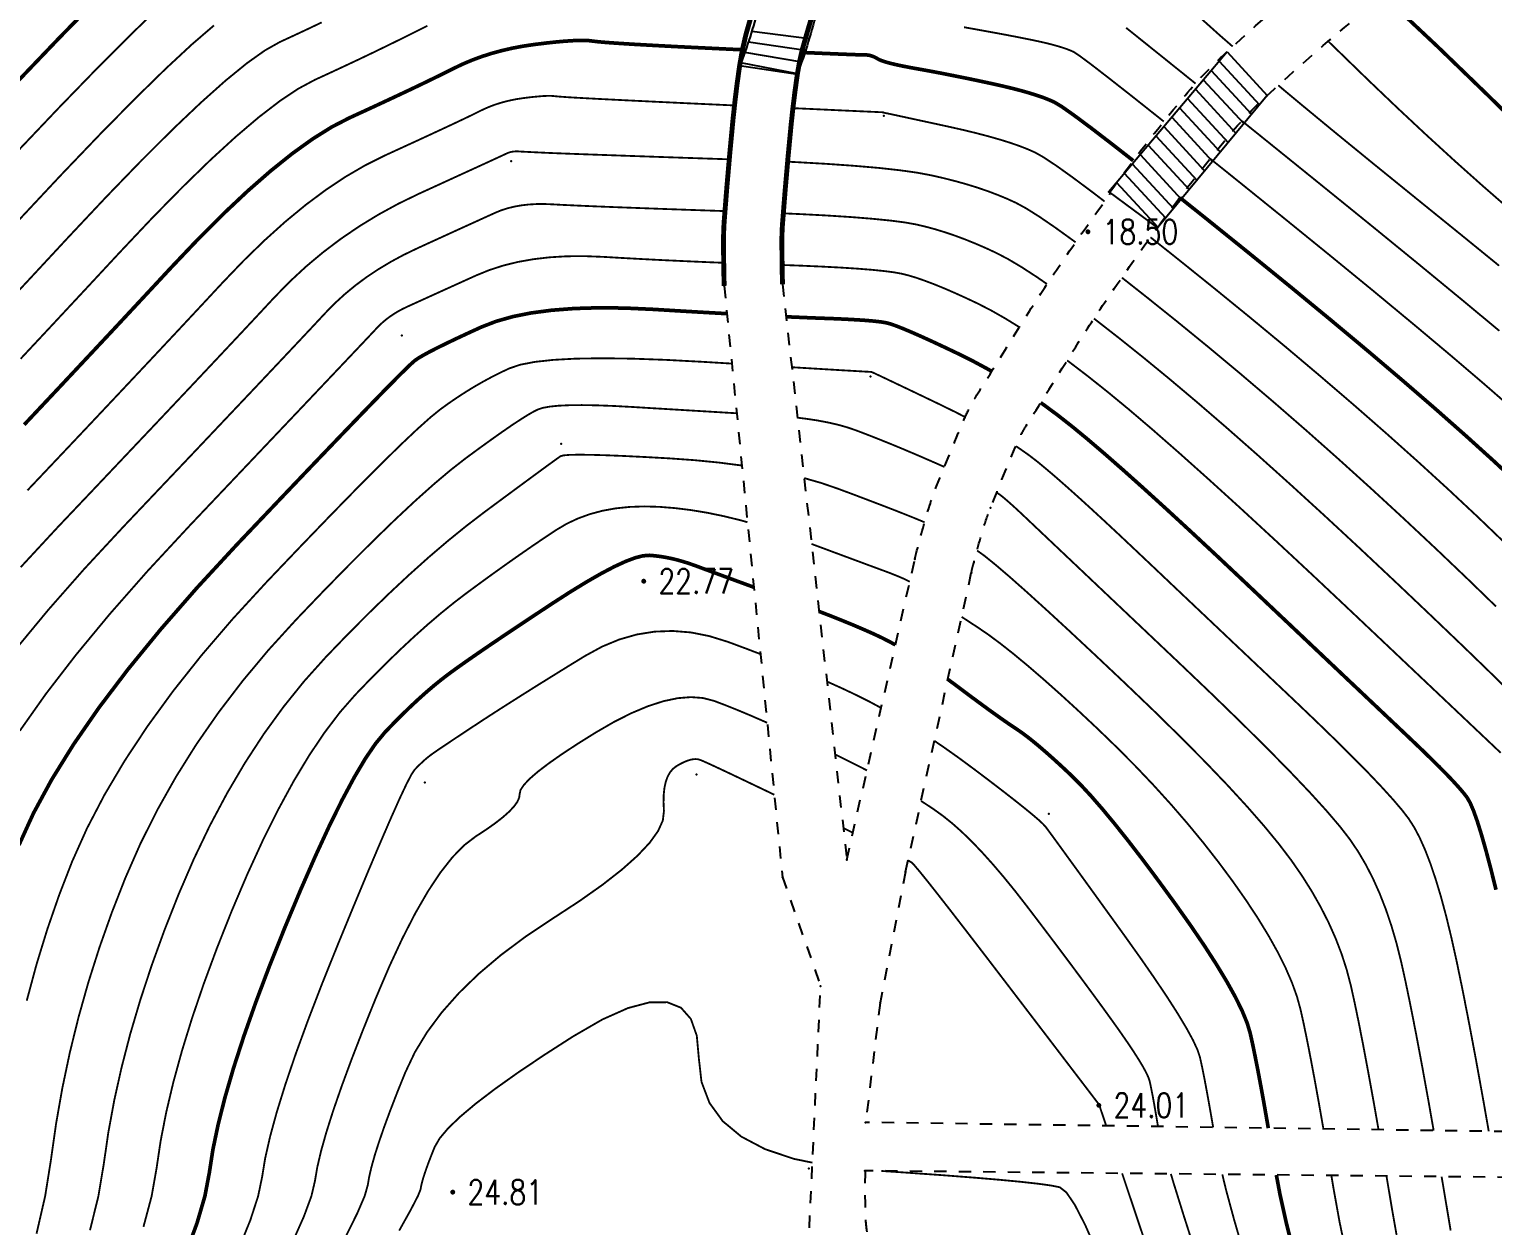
# Model space of a CAD drawing. Extents: x 940 to 2162, y 608 to 1562.
# Drawn here: x 1218.3 to 1278, y 924.7 to 973.6 of the extents above; entities that cross this region are included whole.
import ezdxf
from ezdxf.enums import TextEntityAlignment as Align

# ---------------------------------------------------------------- set-up
doc = ezdxf.new("R2010")
doc.units = 0
doc.header["$LTSCALE"] = 0.5
doc.header["$PDSIZE"] = 0.2
doc.linetypes.add('X6', pattern=[2, 1, -1])
doc.layers.get('0').update_dxf_attribs({"linetype": 'CONTINUOUS'})
for name, color, linetype in [('DGX', 2, 'CONTINUOUS'), ('DLSS', 4, 'CONTINUOUS'), ('GCD', 1, 'CONTINUOUS'), ('JMD', 6, 'CONTINUOUS'), ('ZDH', 1, 'CONTINUOUS')]:
    doc.layers.add(name, color=color, linetype=linetype)
doc.styles.add('HZ', font='rs.shx', dxfattribs={"width": 0.8, "bigfont": 'hztxt.shx'})

# ---------------------------------------------------------------- blocks, each defined once
blk = doc.blocks.new('GC200')
at = {"linetype": 'Continuous', "const_width": 0.2, "flags": 128}
blk.add_lwpolyline([(-0.1, 0, 1), (0.1, 0, 1)], format="xyb", close=True, dxfattribs=at)

msp = doc.modelspace()

# ---------------------------------------------------------------- linework, layer by layer
at = {"layer": 'DGX', "color": 3, "linetype": 'Continuous', "const_width": 0.15, "flags": 128}
for points, elevation in [([(1217.812, 971.479), (1219.531, 973.275), (1220.992, 974.769)], 15), ([(1273.575, 974.965), (1273.901, 974.67), (1275.769, 972.917), (1277.769, 970.983), (1279.714, 969.078)], 15), ([(1247.405, 972.767), (1246.989, 972.786), (1245.777, 972.844), (1244.708, 972.896), (1243.782, 972.945), (1242.998, 972.989), (1242.358, 973.029), (1241.86, 973.064), (1241.504, 973.095), (1241.292, 973.121), (1241.131, 973.141), (1240.93, 973.149), (1240.69, 973.148), (1240.411, 973.135), (1240.092, 973.112), (1239.733, 973.079), (1239.335, 973.035), (1238.897, 972.981), (1238.445, 972.914), (1238.005, 972.831), (1237.577, 972.732), (1237.161, 972.618), (1236.757, 972.489), (1236.364, 972.343), (1235.984, 972.183), (1235.615, 972.006), (1235.23, 971.813), (1234.804, 971.604), (1234.336, 971.377), (1233.825, 971.133), (1233.273, 970.873), (1232.678, 970.595), (1232.041, 970.3), (1231.363, 969.989), (1230.636, 969.614), (1229.858, 969.127), (1229.027, 968.531), (1228.144, 967.823), (1227.208, 967.004), (1226.22, 966.075), (1225.18, 965.035), (1224.087, 963.884), (1222.951, 962.662), (1221.783, 961.408), (1220.58, 960.123), (1219.345, 958.805), (1218.076, 957.456)], 17.5), ([(1263.362, 968.24), (1262.509, 968.907), (1261.621, 969.589), (1260.931, 970.102), (1260.439, 970.448), (1260.146, 970.625), (1259.936, 970.718), (1259.697, 970.812), (1259.427, 970.905), (1259.128, 970.999), (1258.798, 971.093), (1258.438, 971.187), (1258.048, 971.281), (1257.628, 971.376), (1257.199, 971.468), (1256.782, 971.556), (1256.378, 971.639), (1255.986, 971.718), (1255.606, 971.793), (1255.238, 971.863), (1254.883, 971.929), (1254.54, 971.99), (1254.22, 972.048), (1253.934, 972.104), (1253.682, 972.158), (1253.464, 972.21), (1253.279, 972.259), (1253.128, 972.307), (1253.011, 972.353), (1252.928, 972.396), (1252.861, 972.436), (1252.795, 972.47), (1252.728, 972.498), (1252.661, 972.521), (1252.594, 972.539), (1252.527, 972.551), (1252.459, 972.557), (1252.392, 972.558), (1252.248, 972.559), (1251.952, 972.569), (1251.505, 972.586), (1250.905, 972.611), (1250.154, 972.643), (1249.821, 972.658)], 17.5), ([(1279.075, 955.05), (1278.048, 956.007), (1276.92, 957.027), (1275.692, 958.112), (1274.363, 959.261), (1272.934, 960.475), (1271.405, 961.752), (1269.775, 963.094), (1268.045, 964.5), (1266.364, 965.854), (1265.263, 966.734)], 17.5), ([(1246.771, 961.991), (1245.984, 962.035), (1244.915, 962.097), (1243.762, 962.167), (1242.606, 962.219), (1241.53, 962.231), (1240.534, 962.201), (1239.617, 962.131), (1238.779, 962.02), (1238.02, 961.868), (1237.34, 961.675), (1236.74, 961.442), (1236.207, 961.198), (1235.73, 960.975), (1235.309, 960.774), (1234.943, 960.594), (1234.632, 960.434), (1234.378, 960.296), (1234.178, 960.178), (1234.035, 960.082), (1233.82, 959.889), (1233.406, 959.483), (1232.794, 958.863), (1231.984, 958.029), (1230.976, 956.982), (1229.768, 955.721), (1228.363, 954.246), (1226.759, 952.558), (1225.13, 950.795), (1223.649, 949.098), (1222.315, 947.467), (1221.129, 945.901), (1220.091, 944.4), (1219.2, 942.965), (1218.457, 941.595), (1217.862, 940.29)], 20), ([(1257.584, 959.635), (1257.411, 959.735), (1256.82, 960.054), (1256.224, 960.351), (1255.656, 960.621), (1255.145, 960.86), (1254.692, 961.066), (1254.296, 961.24), (1253.958, 961.382), (1253.678, 961.492), (1253.456, 961.57), (1253.291, 961.615), (1253.131, 961.644), (1252.922, 961.671), (1252.664, 961.697), (1252.357, 961.722), (1252.002, 961.744), (1251.598, 961.766), (1251.146, 961.786), (1250.644, 961.804), (1250.077, 961.826), (1249.425, 961.854), (1249.189, 961.865)], 20), ([(1278.176, 938.468), (1277.962, 939.33), (1277.762, 940.084), (1277.578, 940.73), (1277.41, 941.268), (1277.256, 941.699), (1277.117, 942.021), (1276.994, 942.235), (1276.856, 942.413), (1276.674, 942.627), (1276.448, 942.876), (1276.178, 943.161), (1275.863, 943.481), (1275.504, 943.836), (1275.101, 944.228), (1274.654, 944.654), (1274.139, 945.142), (1273.531, 945.717), (1272.832, 946.379), (1272.041, 947.127), (1271.158, 947.963), (1270.183, 948.886), (1269.116, 949.895), (1267.957, 950.992), (1266.792, 952.089), (1265.706, 953.101), (1264.701, 954.027), (1263.776, 954.868), (1262.931, 955.624), (1262.166, 956.294), (1261.481, 956.879), (1260.875, 957.378), (1260.308, 957.824), (1259.737, 958.249), (1259.583, 958.356)], 20), ([(1247.871, 950.819), (1247.394, 950.994), (1246.91, 951.172), (1246.478, 951.331), (1246.098, 951.471), (1245.769, 951.593), (1245.492, 951.696), (1245.242, 951.784), (1244.997, 951.863), (1244.754, 951.932), (1244.516, 951.99), (1244.281, 952.038), (1244.05, 952.076), (1243.822, 952.105), (1243.598, 952.123), (1243.342, 952.103), (1243.017, 952.019), (1242.624, 951.87), (1242.163, 951.656), (1241.634, 951.378), (1241.036, 951.034), (1240.37, 950.626), (1239.636, 950.153), (1238.898, 949.665), (1238.219, 949.214), (1237.601, 948.8), (1237.042, 948.422), (1236.543, 948.08), (1236.104, 947.775), (1235.725, 947.506), (1235.405, 947.273), (1235.112, 947.048), (1234.809, 946.803), (1234.498, 946.537), (1234.177, 946.25), (1233.848, 945.943), (1233.51, 945.615), (1233.163, 945.266), (1232.807, 944.896), (1232.428, 944.439), (1232.011, 943.828), (1231.557, 943.063), (1231.065, 942.144), (1230.535, 941.071), (1229.969, 939.844), (1229.364, 938.462), (1228.722, 936.927), (1228.096, 935.36), (1227.538, 933.883), (1227.049, 932.496), (1226.629, 931.2), (1226.278, 929.995), (1225.996, 928.879), (1225.782, 927.855), (1225.638, 926.92), (1225.456, 925.956), (1225.13, 924.841), (1224.661, 923.576)], 22.5), ([(1253.653, 948.464), (1253.396, 948.605), (1253.074, 948.768), (1252.738, 948.925), (1252.357, 949.094), (1251.933, 949.275), (1251.465, 949.466), (1250.954, 949.67), (1250.534, 949.832)], 22.5), ([(1268.878, 928.731), (1268.843, 928.934), (1268.703, 929.736), (1268.571, 930.462), (1268.449, 931.112), (1268.336, 931.686), (1268.233, 932.185), (1268.139, 932.608), (1268.013, 933.028), (1267.812, 933.519), (1267.536, 934.081), (1267.185, 934.713), (1266.76, 935.417), (1266.261, 936.191), (1265.686, 937.036), (1265.037, 937.951), (1264.37, 938.865), (1263.744, 939.703), (1263.156, 940.466), (1262.609, 941.153), (1262.102, 941.765), (1261.634, 942.302), (1261.206, 942.764), (1260.818, 943.15), (1260.461, 943.485), (1260.127, 943.791), (1259.814, 944.069), (1259.524, 944.319), (1259.257, 944.541), (1259.011, 944.734), (1258.788, 944.899), (1258.588, 945.036), (1258.383, 945.172), (1258.147, 945.334), (1257.88, 945.521), (1257.582, 945.734), (1257.254, 945.973), (1256.894, 946.238), (1256.503, 946.528), (1256.082, 946.844), (1255.795, 947.057)], 22.5), ([(1269.957, 923.485), (1269.62, 924.834), (1269.352, 926.041), (1269.207, 926.819)], 22.5)]:
    msp.add_lwpolyline(points, dxfattribs=dict(at, elevation=elevation))
at = {"layer": 'DGX', "linetype": 'Continuous', "const_width": 0.075, "flags": 128}
for points, elevation in [([(1223.561, 974.475), (1222.423, 973.38), (1221.067, 972.021), (1219.494, 970.399), (1217.703, 968.513)], 15.5), ([(1230.224, 973.884), (1229.636, 973.604), (1229.067, 973.338), (1228.518, 973.085), (1227.912, 972.744), (1227.17, 972.217), (1226.294, 971.503), (1225.283, 970.601), (1224.137, 969.513), (1222.857, 968.237), (1221.442, 966.774), (1219.891, 965.124), (1218.301, 963.411), (1216.765, 961.761)], 16.5), ([(1225.827, 973.762), (1224.928, 972.989), (1223.853, 971.991), (1222.602, 970.767), (1221.175, 969.318), (1219.572, 967.643), (1217.794, 965.743)], 16), ([(1234.538, 973.745), (1234.002, 973.475), (1233.456, 973.204), (1232.898, 972.931), (1232.329, 972.655), (1231.749, 972.378), (1231.157, 972.1), (1230.554, 971.819), (1229.94, 971.537), (1229.274, 971.179), (1228.514, 970.672), (1227.661, 970.017), (1226.713, 969.212), (1225.673, 968.259), (1224.539, 967.156), (1223.311, 965.905), (1221.989, 964.504), (1220.626, 963.037), (1219.274, 961.585), (1217.932, 960.148)], 17), ([(1264.61, 969.837), (1264.483, 969.939), (1263.295, 970.882), (1262.345, 971.627), (1261.635, 972.176), (1261.163, 972.526), (1260.93, 972.68), (1260.808, 972.734), (1260.668, 972.789), (1260.51, 972.844), (1260.334, 972.899), (1260.142, 972.954), (1259.931, 973.009), (1259.703, 973.064), (1259.457, 973.119), (1259.178, 973.178), (1258.848, 973.244), (1258.469, 973.318), (1258.039, 973.4), (1257.56, 973.488), (1257.031, 973.584), (1256.452, 973.688)], 17), ([(1265.906, 971.387), (1265.37, 971.82), (1264.08, 972.856), (1263.07, 973.666)], 16.5), ([(1267.424, 972.899), (1266.908, 973.348), (1266.177, 974.004)], 16), ([(1278.706, 966.273), (1277.621, 967.219), (1276.502, 968.218), (1275.349, 969.272), (1274.164, 970.379), (1272.946, 971.541), (1271.694, 972.757), (1271.327, 973.112)], 15.5), ([(1278.302, 963.949), (1276.713, 965.242), (1274.943, 966.675), (1273.17, 968.113), (1271.57, 969.42), (1270.144, 970.597), (1269.285, 971.315)], 16), ([(1247.08, 970.493), (1246.592, 970.516), (1245.058, 970.587), (1243.718, 970.651), (1242.573, 970.707), (1241.622, 970.755), (1240.866, 970.795), (1240.303, 970.828), (1239.936, 970.853), (1239.762, 970.87), (1239.675, 970.88), (1239.567, 970.885), (1239.437, 970.884), (1239.286, 970.878), (1239.113, 970.865), (1238.919, 970.847), (1238.704, 970.824), (1238.467, 970.794), (1238.222, 970.758), (1237.985, 970.713), (1237.753, 970.66), (1237.528, 970.598), (1237.309, 970.528), (1237.097, 970.449), (1236.891, 970.362), (1236.691, 970.267), (1236.459, 970.151), (1236.153, 970.003), (1235.774, 969.823), (1235.322, 969.611), (1234.797, 969.367), (1234.199, 969.09), (1233.528, 968.782), (1232.785, 968.441), (1231.999, 968.048), (1231.202, 967.583), (1230.393, 967.044), (1229.574, 966.434), (1228.743, 965.75), (1227.902, 964.994), (1227.049, 964.166), (1226.185, 963.265), (1225.277, 962.288), (1224.291, 961.232), (1223.229, 960.098), (1222.089, 958.885), (1220.873, 957.593), (1219.579, 956.223), (1218.208, 954.774)], 18), ([(1262.193, 966.572), (1261.724, 966.933), (1260.896, 967.55), (1260.227, 968.029), (1259.715, 968.369), (1259.362, 968.57), (1259.065, 968.702), (1258.726, 968.834), (1258.345, 968.967), (1257.921, 969.099), (1257.454, 969.232), (1256.945, 969.365), (1256.393, 969.499), (1255.799, 969.632), (1255.221, 969.758), (1254.717, 969.867), (1254.287, 969.96), (1253.932, 970.037), (1253.652, 970.098), (1253.446, 970.142), (1253.314, 970.17), (1253.258, 970.181), (1253.239, 970.185), (1253.222, 970.188), (1253.207, 970.191), (1253.195, 970.194), (1253.184, 970.197), (1253.175, 970.2), (1253.168, 970.202), (1253.163, 970.205), (1253.16, 970.207), (1253.156, 970.209), (1253.152, 970.211), (1253.148, 970.212), (1253.144, 970.213), (1253.14, 970.214), (1253.136, 970.214), (1253.132, 970.214), (1253.026, 970.219), (1252.717, 970.233), (1252.205, 970.256), (1251.489, 970.289), (1250.57, 970.332), (1249.466, 970.383)], 18), ([(1278.311, 961.29), (1276.774, 962.567), (1275.029, 964.003), (1273.075, 965.597), (1270.913, 967.348), (1268.786, 969.066), (1267.797, 969.863)], 16.5), ([(1246.867, 968.293), (1246.731, 968.298), (1245.228, 968.349), (1243.89, 968.395), (1242.717, 968.436), (1241.71, 968.472), (1240.868, 968.502), (1240.191, 968.527), (1239.679, 968.547), (1239.333, 968.562), (1239.085, 968.574), (1238.869, 968.584), (1238.684, 968.593), (1238.531, 968.601), (1238.409, 968.607), (1238.318, 968.612), (1238.26, 968.616), (1238.232, 968.619), (1238.219, 968.62), (1238.203, 968.621), (1238.183, 968.621), (1238.16, 968.62), (1238.134, 968.618), (1238.105, 968.615), (1238.072, 968.612), (1238.037, 968.607), (1238, 968.602), (1237.964, 968.595), (1237.929, 968.587), (1237.895, 968.578), (1237.862, 968.567), (1237.83, 968.555), (1237.798, 968.542), (1237.768, 968.528), (1237.687, 968.489), (1237.501, 968.403), (1237.212, 968.27), (1236.819, 968.089), (1236.321, 967.861), (1235.72, 967.586), (1235.016, 967.263), (1234.207, 966.893), (1233.361, 966.483), (1232.545, 966.038), (1231.76, 965.558), (1231.004, 965.044), (1230.279, 964.496), (1229.583, 963.913), (1228.918, 963.296), (1228.283, 962.645), (1227.602, 961.913), (1226.8, 961.056), (1225.877, 960.073), (1224.834, 958.965), (1223.669, 957.73), (1222.383, 956.371), (1220.977, 954.885), (1219.449, 953.274), (1217.933, 951.637)], 18.5), ([(1261.009, 964.905), (1260.938, 964.958), (1260.172, 965.511), (1259.523, 965.955), (1258.991, 966.29), (1258.577, 966.515), (1258.212, 966.682), (1257.827, 966.841), (1257.424, 966.993), (1257.001, 967.138), (1256.558, 967.275), (1256.096, 967.404), (1255.615, 967.526), (1255.115, 967.64), (1254.538, 967.748), (1253.826, 967.848), (1252.98, 967.941), (1251.999, 968.026), (1250.884, 968.105), (1249.634, 968.177), (1249.25, 968.195)], 18.5), ([(1278.84, 958.118), (1277.666, 959.141), (1276.337, 960.276), (1274.854, 961.521), (1273.217, 962.878), (1271.425, 964.345), (1269.479, 965.924), (1267.575, 967.46), (1266.502, 968.322)], 17), ([(1246.691, 966.179), (1245.585, 966.217), (1244.309, 966.262), (1243.175, 966.304), (1242.185, 966.341), (1241.337, 966.375), (1240.632, 966.406), (1240.069, 966.432), (1239.65, 966.455), (1239.309, 966.469), (1238.982, 966.466), (1238.669, 966.447), (1238.37, 966.412), (1238.086, 966.361), (1237.815, 966.295), (1237.558, 966.212), (1237.316, 966.113), (1237.06, 965.997), (1236.763, 965.862), (1236.425, 965.708), (1236.045, 965.535), (1235.625, 965.344), (1235.164, 965.133), (1234.662, 964.904), (1234.119, 964.655), (1233.567, 964.389), (1233.04, 964.105), (1232.536, 963.802), (1232.057, 963.483), (1231.602, 963.145), (1231.171, 962.789), (1230.763, 962.416), (1230.38, 962.025), (1229.927, 961.539), (1229.309, 960.88), (1228.526, 960.049), (1227.578, 959.044), (1226.465, 957.868), (1225.188, 956.518), (1223.745, 954.996), (1222.138, 953.301), (1220.525, 951.561), (1219.065, 949.901), (1217.758, 948.321)], 19), ([(1259.841, 963.2), (1259.448, 963.473), (1258.819, 963.882), (1258.268, 964.211), (1257.793, 964.46), (1257.36, 964.662), (1256.933, 964.847), (1256.513, 965.017), (1256.099, 965.172), (1255.691, 965.31), (1255.29, 965.433), (1254.895, 965.541), (1254.507, 965.632), (1254.053, 965.714), (1253.46, 965.791), (1252.73, 965.864), (1251.861, 965.934), (1250.854, 965.999), (1249.709, 966.059), (1249.074, 966.087)], 19), ([(1278.529, 952.637), (1277.425, 953.696), (1276.236, 954.808), (1275, 955.937), (1273.718, 957.083), (1272.389, 958.247), (1271.014, 959.428), (1269.593, 960.627), (1268.125, 961.842), (1266.611, 963.075), (1265.152, 964.248), (1264.066, 965.111)], 18), ([(1246.64, 964.067), (1245.933, 964.096), (1245.028, 964.136), (1244.153, 964.177), (1243.308, 964.22), (1242.492, 964.265), (1241.706, 964.311), (1240.95, 964.34), (1240.225, 964.334), (1239.532, 964.292), (1238.869, 964.215), (1238.238, 964.103), (1237.638, 963.955), (1237.069, 963.771), (1236.532, 963.552), (1236.031, 963.325), (1235.572, 963.117), (1235.155, 962.928), (1234.781, 962.758), (1234.449, 962.607), (1234.158, 962.475), (1233.91, 962.362), (1233.704, 962.268), (1233.523, 962.181), (1233.35, 962.087), (1233.185, 961.988), (1233.028, 961.883), (1232.879, 961.773), (1232.737, 961.656), (1232.604, 961.534), (1232.478, 961.405), (1232.252, 961.164), (1231.818, 960.704), (1231.174, 960.024), (1230.322, 959.124), (1229.262, 958.005), (1227.992, 956.666), (1226.514, 955.107), (1224.828, 953.329), (1223.118, 951.484), (1221.57, 949.724), (1220.185, 948.05), (1218.961, 946.462), (1217.9, 944.959)], 19.5), ([(1258.715, 961.439), (1258.115, 961.808), (1257.544, 962.132), (1257.009, 962.406), (1256.508, 962.642), (1256.039, 962.854), (1255.602, 963.042), (1255.198, 963.206), (1254.825, 963.346), (1254.484, 963.463), (1254.176, 963.555), (1253.899, 963.624), (1253.592, 963.679), (1253.191, 963.731), (1252.697, 963.781), (1252.109, 963.828), (1251.428, 963.872), (1250.653, 963.913), (1249.786, 963.951), (1249.024, 963.979)], 19.5), ([(1278.176, 950.033), (1277.053, 951.123), (1275.775, 952.342), (1274.423, 953.609), (1273.08, 954.846), (1271.744, 956.054), (1270.415, 957.233), (1269.094, 958.382), (1267.781, 959.501), (1266.475, 960.591), (1265.177, 961.651), (1263.941, 962.642), (1262.898, 963.464)], 18.5), ([(1278.817, 946.475), (1277.922, 947.354), (1276.842, 948.399), (1275.576, 949.61), (1274.125, 950.987), (1272.611, 952.41), (1271.16, 953.756), (1269.77, 955.025), (1268.441, 956.219), (1267.174, 957.335), (1265.969, 958.375), (1264.825, 959.339), (1263.743, 960.227), (1262.73, 961.036), (1261.794, 961.765), (1261.757, 961.793)], 19), ([(1246.971, 959.952), (1245.817, 960.022), (1244.278, 960.104), (1242.895, 960.154), (1241.669, 960.17), (1240.6, 960.154), (1239.688, 960.104), (1238.933, 960.022), (1238.335, 959.907), (1237.894, 959.759), (1237.533, 959.589), (1237.174, 959.408), (1236.818, 959.216), (1236.464, 959.013), (1236.113, 958.798), (1235.765, 958.573), (1235.419, 958.336), (1235.075, 958.088), (1234.665, 957.756), (1234.118, 957.266), (1233.434, 956.62), (1232.614, 955.815), (1231.658, 954.854), (1230.565, 953.735), (1229.335, 952.459), (1227.969, 951.026), (1226.59, 949.524), (1225.321, 948.044), (1224.163, 946.586), (1223.116, 945.149), (1222.18, 943.734), (1221.354, 942.34), (1220.639, 940.968), (1220.034, 939.618), (1219.507, 938.258), (1219.022, 936.858), (1218.58, 935.418), (1218.181, 933.937)], 20.5), ([(1256.497, 957.769), (1256.096, 957.975), (1255.44, 958.296), (1254.804, 958.601), (1254.251, 958.866), (1253.781, 959.09), (1253.394, 959.274), (1253.092, 959.418), (1252.872, 959.521), (1252.736, 959.584), (1252.683, 959.607), (1252.669, 959.609), (1252.652, 959.611), (1252.631, 959.614), (1252.606, 959.616), (1252.576, 959.617), (1252.543, 959.619), (1252.506, 959.621), (1252.464, 959.622), (1252.322, 959.63), (1251.984, 959.65), (1251.448, 959.681), (1250.716, 959.725), (1249.786, 959.781), (1249.42, 959.804)], 20.5), ([(1278.368, 944.057), (1277.611, 944.774), (1276.639, 945.694), (1275.452, 946.816), (1274.051, 948.142), (1272.435, 949.67), (1270.769, 951.239), (1269.217, 952.686), (1267.78, 954.011), (1266.457, 955.214), (1265.249, 956.294), (1264.155, 957.252), (1263.175, 958.088), (1262.309, 958.802), (1261.519, 959.43), (1260.765, 960.007), (1260.664, 960.081)], 19.5), ([(1247.171, 957.924), (1247.159, 957.924), (1246.508, 957.963), (1245.832, 958.004), (1245.13, 958.046), (1244.402, 958.09), (1243.649, 958.135), (1242.871, 958.183), (1242.119, 958.223), (1241.445, 958.248), (1240.85, 958.258), (1240.333, 958.252), (1239.894, 958.232), (1239.534, 958.195), (1239.252, 958.144), (1239.048, 958.077), (1238.858, 957.98), (1238.618, 957.841), (1238.327, 957.658), (1237.986, 957.432), (1237.594, 957.162), (1237.152, 956.849), (1236.659, 956.493), (1236.116, 956.094), (1235.51, 955.622), (1234.83, 955.05), (1234.074, 954.376), (1233.245, 953.602), (1232.34, 952.726), (1231.361, 951.749), (1230.307, 950.672), (1229.178, 949.493), (1228.049, 948.253), (1226.994, 946.99), (1226.012, 945.705), (1225.103, 944.398), (1224.269, 943.068), (1223.508, 941.716), (1222.82, 940.342), (1222.206, 938.945), (1221.654, 937.533), (1221.151, 936.114), (1220.697, 934.687), (1220.293, 933.253), (1219.938, 931.811), (1219.633, 930.362), (1219.377, 928.906), (1219.17, 927.442), (1218.932, 925.953), (1218.58, 924.421)], 21), ([(1255.653, 955.732), (1255.455, 955.819), (1255.12, 955.966), (1254.761, 956.122), (1254.393, 956.28), (1254.032, 956.433), (1253.678, 956.581), (1253.33, 956.723), (1252.989, 956.86), (1252.654, 956.992), (1252.326, 957.119), (1252.005, 957.24), (1251.67, 957.353), (1251.302, 957.456), (1250.9, 957.548), (1250.464, 957.63), (1249.995, 957.701), (1249.65, 957.743)], 21), ([(1220.763, 924.561), (1221.106, 925.954), (1221.326, 927.268), (1221.512, 928.555), (1221.754, 929.868), (1222.052, 931.206), (1222.405, 932.569), (1222.815, 933.957), (1223.28, 935.37), (1223.801, 936.809), (1224.378, 938.272), (1225.001, 939.715), (1225.661, 941.092), (1226.358, 942.403), (1227.091, 943.647), (1227.86, 944.825), (1228.666, 945.936), (1229.509, 946.982), (1230.388, 947.961), (1231.274, 948.881), (1232.138, 949.75), (1232.981, 950.567), (1233.801, 951.333), (1234.598, 952.047), (1235.374, 952.709), (1236.128, 953.32), (1236.859, 953.88), (1237.538, 954.383), (1238.135, 954.824), (1238.649, 955.203), (1239.08, 955.52), (1239.429, 955.776), (1239.695, 955.969), (1239.878, 956.101), (1239.979, 956.171), (1240.101, 956.204), (1240.347, 956.225), (1240.717, 956.232), (1241.212, 956.227), (1241.831, 956.209), (1242.574, 956.179), (1243.442, 956.136), (1244.434, 956.081), (1245.464, 956.007), (1246.446, 955.91), (1247.379, 955.79), (1247.381, 955.789)], 21.5), ([(1277.88, 928.601), (1277.664, 929.832), (1277.358, 931.523), (1277.073, 933.037), (1276.811, 934.374), (1276.571, 935.535), (1276.352, 936.52), (1276.143, 937.38), (1275.932, 938.168), (1275.717, 938.883), (1275.5, 939.527), (1275.28, 940.098), (1275.057, 940.597), (1274.831, 941.024), (1274.603, 941.378), (1274.329, 941.732), (1273.967, 942.156), (1273.518, 942.651), (1272.981, 943.217), (1272.356, 943.852), (1271.643, 944.559), (1270.843, 945.336), (1269.955, 946.183), (1269.038, 947.051), (1268.152, 947.89), (1267.296, 948.7), (1266.471, 949.481), (1265.677, 950.232), (1264.913, 950.955), (1264.181, 951.649), (1263.478, 952.313), (1262.814, 952.939), (1262.196, 953.515), (1261.623, 954.043), (1261.095, 954.523), (1260.613, 954.954), (1260.177, 955.336), (1259.786, 955.669), (1259.441, 955.954), (1259.097, 956.218), (1258.708, 956.491), (1258.569, 956.58)], 20.5), ([(1249.925, 955.278), (1250.629, 955.075), (1251.321, 954.837), (1251.962, 954.598), (1252.55, 954.375), (1253.086, 954.171), (1253.568, 953.985), (1253.998, 953.816), (1254.376, 953.665), (1254.7, 953.532), (1254.844, 953.471)], 21.5), ([(1275.63, 928.634), (1275.424, 929.808), (1275.161, 931.257), (1274.917, 932.555), (1274.692, 933.702), (1274.486, 934.698), (1274.299, 935.542), (1274.111, 936.292), (1273.902, 937.005), (1273.672, 937.683), (1273.421, 938.323), (1273.15, 938.928), (1272.858, 939.495), (1272.545, 940.027), (1272.211, 940.522), (1271.801, 941.051), (1271.26, 941.686), (1270.588, 942.426), (1269.784, 943.272), (1268.849, 944.224), (1267.782, 945.281), (1266.585, 946.444), (1265.255, 947.712), (1263.937, 948.96), (1262.772, 950.063), (1261.76, 951.021), (1260.902, 951.834), (1260.196, 952.502), (1259.644, 953.024), (1259.245, 953.402), (1259, 953.634), (1258.837, 953.788), (1258.685, 953.93), (1258.544, 954.06), (1258.414, 954.178), (1258.296, 954.283), (1258.188, 954.377), (1258.092, 954.459), (1258.007, 954.529), (1257.922, 954.595), (1257.824, 954.663), (1257.789, 954.685)], 21), ([(1247.609, 953.476), (1247.338, 953.552), (1246.652, 953.72), (1245.978, 953.859), (1245.313, 953.969), (1244.66, 954.05), (1244.016, 954.102), (1243.392, 954.12), (1242.796, 954.099), (1242.228, 954.04), (1241.688, 953.942), (1241.176, 953.805), (1240.692, 953.629), (1240.236, 953.415), (1239.808, 953.162), (1239.388, 952.883), (1238.957, 952.592), (1238.515, 952.288), (1238.061, 951.971), (1237.596, 951.641), (1237.119, 951.299), (1236.632, 950.944), (1236.132, 950.576), (1235.62, 950.184), (1235.092, 949.756), (1234.548, 949.292), (1233.989, 948.792), (1233.414, 948.255), (1232.824, 947.682), (1232.218, 947.074), (1231.597, 946.429), (1230.968, 945.711), (1230.339, 944.882), (1229.708, 943.944), (1229.078, 942.895), (1228.447, 941.737), (1227.815, 940.468), (1227.183, 939.089), (1226.55, 937.6), (1225.948, 936.084), (1225.409, 934.626), (1224.932, 933.227), (1224.517, 931.884), (1224.165, 930.6), (1223.875, 929.374), (1223.647, 928.205), (1223.482, 927.094), (1223.281, 925.955), (1222.947, 924.701)], 22), ([(1254.237, 951.043), (1254.169, 951.08), (1254.084, 951.123), (1253.995, 951.165), (1253.894, 951.209), (1253.782, 951.257), (1253.658, 951.308), (1253.522, 951.362), (1253.375, 951.419), (1253.217, 951.479), (1253.046, 951.541), (1252.836, 951.619), (1252.558, 951.721), (1252.212, 951.85), (1251.797, 952.004), (1251.314, 952.183), (1250.763, 952.388), (1250.226, 952.588)], 22), ([(1256.986, 952.319), (1257.292, 952.099), (1257.733, 951.742), (1258.299, 951.259), (1258.989, 950.648), (1259.803, 949.911), (1260.742, 949.046), (1261.804, 948.054), (1262.991, 946.935), (1264.191, 945.786), (1265.291, 944.706), (1266.293, 943.695), (1267.196, 942.752), (1268, 941.877), (1268.706, 941.071), (1269.312, 940.334), (1269.82, 939.665), (1270.259, 939.03), (1270.659, 938.394), (1271.02, 937.757), (1271.343, 937.12), (1271.627, 936.482), (1271.872, 935.843), (1272.078, 935.204), (1272.246, 934.564), (1272.402, 933.86), (1272.574, 933.03), (1272.761, 932.074), (1272.964, 930.992), (1273.183, 929.784), (1273.38, 928.666)], 21.5), ([(1271.129, 928.698), (1270.943, 929.76), (1270.768, 930.727), (1270.605, 931.593), (1270.455, 932.358), (1270.317, 933.023), (1270.192, 933.586), (1270.045, 934.116), (1269.842, 934.681), (1269.581, 935.281), (1269.264, 935.917), (1268.89, 936.587), (1268.46, 937.292), (1267.972, 938.033), (1267.428, 938.808), (1266.841, 939.599), (1266.225, 940.387), (1265.578, 941.171), (1264.903, 941.952), (1264.198, 942.73), (1263.463, 943.504), (1262.698, 944.275), (1261.905, 945.042), (1261.121, 945.777), (1260.386, 946.45), (1259.7, 947.06), (1259.063, 947.609), (1258.475, 948.096), (1257.937, 948.521), (1257.447, 948.884), (1257.006, 949.185), (1256.609, 949.444), (1256.357, 949.61)], 22), ([(1226.843, 923.819), (1227.313, 924.981), (1227.63, 925.957), (1227.793, 926.746), (1227.917, 927.504), (1228.117, 928.385), (1228.391, 929.389), (1228.741, 930.516), (1229.166, 931.766), (1229.667, 933.139), (1230.243, 934.635), (1230.894, 936.254), (1231.545, 937.836), (1232.122, 939.22), (1232.624, 940.405), (1233.052, 941.393), (1233.405, 942.183), (1233.683, 942.774), (1233.887, 943.168), (1234.016, 943.364), (1234.107, 943.458), (1234.195, 943.547), (1234.282, 943.631), (1234.366, 943.709), (1234.447, 943.782), (1234.527, 943.85), (1234.604, 943.912), (1234.679, 943.97), (1234.773, 944.038), (1234.909, 944.132), (1235.086, 944.253), (1235.305, 944.4), (1235.565, 944.574), (1235.867, 944.775), (1236.21, 945.002), (1236.595, 945.255), (1237.018, 945.532), (1237.477, 945.828), (1237.972, 946.143), (1238.502, 946.479), (1239.068, 946.834), (1239.67, 947.208), (1240.307, 947.603), (1240.981, 948.016), (1241.677, 948.396), (1242.382, 948.688), (1243.097, 948.891), (1243.821, 949.007), (1244.555, 949.034), (1245.298, 948.974), (1246.051, 948.825), (1246.813, 948.589), (1247.566, 948.309), (1248.139, 948.09)], 23), ([(1250.854, 946.971), (1250.917, 946.943), (1251.505, 946.677), (1252.065, 946.412), (1252.618, 946.134), (1253.07, 945.89)], 23), ([(1229.025, 924.062), (1229.497, 925.121), (1229.805, 925.958), (1229.949, 926.573), (1230.043, 927.13), (1230.198, 927.794), (1230.415, 928.565), (1230.694, 929.444), (1231.035, 930.429), (1231.438, 931.522), (1231.903, 932.722), (1232.43, 934.03), (1232.982, 935.324), (1233.521, 936.484), (1234.049, 937.511), (1234.565, 938.404), (1235.068, 939.163), (1235.56, 939.789), (1236.039, 940.281), (1236.507, 940.639), (1236.939, 940.921), (1237.312, 941.185), (1237.625, 941.43), (1237.88, 941.657), (1238.076, 941.865), (1238.212, 942.055), (1238.289, 942.227), (1238.308, 942.38), (1238.346, 942.545), (1238.484, 942.752), (1238.721, 943.001), (1239.058, 943.293), (1239.495, 943.626), (1240.031, 944.002), (1240.666, 944.42), (1241.401, 944.88), (1242.163, 945.321), (1242.881, 945.682), (1243.553, 945.964), (1244.181, 946.167), (1244.763, 946.29), (1245.301, 946.333), (1245.794, 946.296), (1246.243, 946.18), (1246.69, 946.011), (1247.182, 945.814), (1247.718, 945.59), (1248.297, 945.338), (1248.416, 945.285)], 23.5), ([(1255.242, 944.548), (1255.59, 944.312), (1256.227, 943.861), (1256.877, 943.381), (1257.497, 942.912), (1258.044, 942.493), (1258.517, 942.124), (1258.917, 941.806), (1259.244, 941.538), (1259.498, 941.321), (1259.678, 941.153), (1259.785, 941.037), (1259.895, 940.888), (1260.088, 940.626), (1260.362, 940.25), (1260.717, 939.76), (1261.155, 939.157), (1261.674, 938.439), (1262.274, 937.608), (1262.956, 936.664), (1263.638, 935.709), (1264.236, 934.847), (1264.752, 934.078), (1265.185, 933.402), (1265.534, 932.819), (1265.801, 932.33), (1265.985, 931.933), (1266.086, 931.63), (1266.149, 931.347), (1266.218, 931.015), (1266.293, 930.631), (1266.374, 930.197), (1266.462, 929.712), (1266.556, 929.177), (1266.627, 928.763)], 23), ([(1231.207, 924.304), (1231.68, 925.261), (1231.98, 925.959), (1232.105, 926.399), (1232.163, 926.742), (1232.259, 927.152), (1232.392, 927.628), (1232.565, 928.17), (1232.775, 928.778), (1233.024, 929.452), (1233.31, 930.192), (1233.635, 930.999), (1234.03, 931.832), (1234.528, 932.651), (1235.128, 933.458), (1235.83, 934.251), (1236.635, 935.032), (1237.542, 935.799), (1238.551, 936.553), (1239.663, 937.294), (1240.751, 938.005), (1241.691, 938.669), (1242.481, 939.287), (1243.123, 939.859), (1243.616, 940.384), (1243.96, 940.863), (1244.155, 941.295), (1244.2, 941.681), (1244.184, 942.027), (1244.19, 942.339), (1244.219, 942.619), (1244.271, 942.864), (1244.346, 943.077), (1244.445, 943.256), (1244.566, 943.401), (1244.71, 943.514), (1244.862, 943.601), (1245.004, 943.673), (1245.138, 943.729), (1245.263, 943.77), (1245.378, 943.794), (1245.485, 943.803), (1245.583, 943.795), (1245.672, 943.772), (1245.815, 943.713), (1246.073, 943.596), (1246.446, 943.423), (1246.935, 943.193), (1247.539, 942.905), (1248.259, 942.561), (1248.705, 942.347)], 24), ([(1251.187, 943.992), (1251.806, 943.688), (1252.492, 943.339)], 23.5), ([(1254.701, 942.09), (1254.777, 942.043), (1255.214, 941.754), (1255.598, 941.478), (1255.965, 941.184), (1256.349, 940.843), (1256.751, 940.454), (1257.17, 940.018), (1257.606, 939.534), (1258.06, 939.003), (1258.531, 938.424), (1259.019, 937.797), (1259.508, 937.155), (1259.98, 936.532), (1260.435, 935.928), (1260.873, 935.342), (1261.295, 934.774), (1261.7, 934.225), (1262.089, 933.694), (1262.46, 933.181), (1262.803, 932.701), (1263.103, 932.268), (1263.362, 931.882), (1263.58, 931.542), (1263.756, 931.25), (1263.89, 931.004), (1263.982, 930.804), (1264.033, 930.652), (1264.064, 930.51), (1264.099, 930.343), (1264.137, 930.15), (1264.178, 929.932), (1264.222, 929.688), (1264.269, 929.419), (1264.32, 929.125), (1264.373, 928.805), (1264.375, 928.796)], 23.5), ([(1251.523, 940.986), (1251.826, 940.838), (1251.916, 940.794)], 24), ([(1254.168, 939.665), (1254.201, 939.647), (1254.32, 939.575), (1254.433, 939.457), (1254.655, 939.194), (1254.985, 938.785), (1255.423, 938.23), (1255.969, 937.53), (1256.622, 936.685), (1257.384, 935.694), (1258.254, 934.557), (1259.12, 933.423), (1259.872, 932.439), (1260.508, 931.606), (1261.029, 930.923), (1261.436, 930.391), (1261.727, 930.01), (1261.903, 929.779), (1261.964, 929.699), (1261.967, 929.694), (1261.97, 929.69), (1261.973, 929.686), (1261.975, 929.683), (1261.977, 929.68), (1261.978, 929.677), (1261.979, 929.675), (1261.98, 929.674), (1261.98, 929.672), (1261.98, 929.671), (1261.981, 929.669), (1261.981, 929.667), (1261.981, 929.664), (1261.982, 929.662), (1261.982, 929.659), (1261.983, 929.655), (1262.044, 929.47), (1262.228, 928.922), (1262.26, 928.826)], 24), ([(1250.263, 927.323), (1249.514, 927.475), (1248.328, 927.874), (1247.356, 928.388), (1246.6, 929.017), (1246.06, 929.761), (1245.734, 930.619), (1245.624, 931.592), (1245.541, 932.507), (1245.299, 933.192), (1244.897, 933.648), (1244.335, 933.873), (1243.613, 933.869), (1242.731, 933.635), (1241.689, 933.171), (1240.488, 932.476), (1239.278, 931.698), (1238.213, 930.981), (1237.291, 930.325), (1236.513, 929.731), (1235.879, 929.198), (1235.389, 928.727), (1235.043, 928.317), (1234.841, 927.968), (1234.718, 927.662), (1234.609, 927.382), (1234.515, 927.126), (1234.435, 926.896), (1234.37, 926.691), (1234.319, 926.51), (1234.283, 926.355), (1234.261, 926.225), (1234.154, 925.96), (1233.864, 925.401), (1233.389, 924.547)], 24.5), ([(1252.409, 927.034), (1252.406, 927.034)], 24.5), ([(1261.887, 923.677), (1261.397, 924.785), (1260.98, 925.594), (1260.636, 926.105), (1260.365, 926.317), (1260.039, 926.384), (1259.525, 926.456), (1258.826, 926.535), (1257.94, 926.62), (1256.867, 926.711), (1255.609, 926.808), (1254.164, 926.911), (1253.074, 926.984)], 24.5), ([(1262.909, 926.884), (1262.959, 926.735), (1263.508, 925.096), (1264.178, 923.093)], 24), ([(1264.9, 926.863), (1265.007, 926.502), (1265.427, 925.154), (1265.951, 923.516)], 23.5), ([(1267, 926.842), (1267.156, 926.197), (1267.482, 924.993), (1267.895, 923.573)], 23), ([(1272.085, 923.472), (1271.789, 924.897), (1271.544, 926.253), (1271.453, 926.796)], 22), ([(1273.704, 926.773), (1273.934, 925.402), (1274.225, 923.754)], 21.5), ([(1276.324, 924.552), (1276.005, 926.455), (1275.955, 926.75)], 21)]:
    msp.add_lwpolyline(points, dxfattribs=dict(at, elevation=elevation))
at = {"layer": 'DLSS', "linetype": 'X6', "flags": 128}
for points in [[(1262.385, 966.924, -0.01635), (1265.38, 970.779, -0.033477), (1267.194, 972.688, -0.017394), (1271.961, 976.778, -0.012243), (1278.97, 982.104, -0.050292), (1283.197, 984.552, -0.028223), (1290.753, 987.464, -0.028223)], [(1264.347, 965.5, -0.01635), (1267.244, 969.23, -0.033477), (1268.835, 970.904, -0.017394), (1273.475, 974.885, -0.012243), (1280.389, 980.139, -0.050292), (1284.195, 982.343, -0.028223), (1291.496, 985.157)], [(1254.446, 951.966, -0.012469), (1254.944, 953.817, -0.022983), (1255.336, 954.945, -0.00435), (1256.424, 957.601, -0.025816), (1256.737, 958.251, -0.014134), (1256.982, 958.671, -0.001235), (1259.125, 962.091, -0.010062), (1260.388, 964.009, -0.006377), (1262.426, 966.894, -0.006377)], [(1256.752, 951.406, -0.012469), (1257.22, 953.143, -0.022983), (1257.54, 954.065, -0.00435), (1258.612, 956.682, -0.025816), (1258.819, 957.112, -0.014134), (1258.996, 957.416, -0.001235), (1261.133, 960.826, -0.010062), (1262.343, 962.664, -0.006377), (1264.347, 965.5)], [(1252.417, 926.991, 0.016011), (1252.429, 925.034, 0.045373), (1252.518, 924.348, 0.007345), (1252.78, 923.25, 0.001687), (1254.007, 918.493, 0.016154), (1255.465, 913.574, 0.011897), (1257.815, 907.017)]]:
    msp.add_lwpolyline(points, format="xyb", dxfattribs=at)
at = {"layer": 'DLSS', "linetype": 'Continuous', "const_width": 0.2, "flags": 128}
for points in [[(1246.659, 963.125, -0.007223), (1246.634, 965.034, -0.018256), (1246.662, 965.789, -0.006194), (1247.022, 969.94, -0.011821), (1247.289, 972.107, -0.038758), (1247.716, 973.982, 0.023994), (1248.493, 976.987, 0.053869), (1248.634, 978.431, 0.028556), (1248.451, 981.157)], [(1249.041, 963.191, -0.007223), (1249.017, 965.031, -0.018256), (1249.038, 965.612, -0.006194), (1249.393, 969.705, -0.011821), (1249.647, 971.76, -0.038758), (1249.991, 973.275, 0.023994), (1250.826, 976.501, 0.053869), (1251.017, 978.455, 0.028556), (1250.816, 981.452, 0.028556)]]:
    msp.add_lwpolyline(points, format="xyb", dxfattribs=at)
at = {"layer": 'DLSS', "linetype": 'X6', "flags": 128}
for points in [[(1246.659, 963.125), (1249.036, 938.984)], [(1249.041, 963.191), (1251.667, 939.694)], [(1251.667, 939.694), (1254.447, 951.971)], [(1254.064, 939.194), (1256.752, 951.406)], [(1249.036, 938.984), (1250.597, 934.531)], [(1254.064, 939.194), (1253.023, 933.847)], [(1250.094, 923.665), (1250.597, 934.531)], [(1253.023, 933.847), (1252.437, 928.968)], [(1280.596, 928.562), (1252.437, 928.968)], [(1280.739, 926.701), (1252.408, 926.991)]]:
    msp.add_lwpolyline(points, dxfattribs=at)
at = {"layer": 'JMD', "linetype": 'Continuous'}
for p, q in [((1250.13, 973.212), (1247.786, 973.516)), ((1249.981, 972.735), (1247.647, 973.083)), ((1249.824, 972.26), (1247.497, 972.654)), ((1266.871, 972.306), (1268.516, 970.519)), ((1267.194, 972.688), (1268.835, 970.904)), ((1249.647, 971.76), (1247.289, 972.107)), ((1249.657, 971.789), (1247.337, 972.229)), ((1266.548, 971.924), (1268.196, 970.135)), ((1265.903, 971.16), (1267.557, 969.365)), ((1266.225, 971.542), (1267.877, 969.75)), ((1265.58, 970.778), (1267.238, 968.981)), ((1264.934, 970.015), (1266.599, 968.211)), ((1265.257, 970.396), (1266.918, 968.596)), ((1264.612, 969.633), (1266.279, 967.827)), ((1263.966, 968.869), (1265.641, 967.058)), ((1264.289, 969.251), (1265.96, 967.442)), ((1263.321, 968.105), (1265.002, 966.288)), ((1263.643, 968.487), (1265.321, 966.673)), ((1262.998, 967.723), (1264.682, 965.904)), ((1262.362, 966.971), (1264.347, 965.5)), ((1262.675, 967.341), (1264.363, 965.519))]:
    msp.add_line(p, q, dxfattribs=at)
at = {"layer": 'JMD', "linetype": 'Continuous', "flags": 128}
for points in [[(1250.796, 981.609, -0.023745), (1251.019, 979.835, -0.03733), (1251.022, 978.696, -0.004319), (1250.954, 977.855, -0.002681), (1250.826, 976.501, -0.036008), (1250.47, 974.448, -0.026673), (1249.647, 971.76)], [(1248.451, 981.157, -0.028556), (1248.591, 979.073, -0.028556), (1248.493, 976.987, -0.034456), (1248.059, 974.505, -0.034456), (1247.289, 972.107)]]:
    msp.add_lwpolyline(points, format="xyb", dxfattribs=at)
for points in [[(1267.194, 972.688), (1262.362, 966.971)], [(1268.835, 970.904), (1264.347, 965.5)]]:
    msp.add_lwpolyline(points, dxfattribs=at)
at = {"layer": 'ZDH', "linetype": 'Continuous'}
for p in [(1266.943, 972.453, 16.695), (1266.943, 972.453, 16.695), (1247.289, 972.107, 18.247), (1247.289, 972.107, 18.247), (1249.515, 971.069, 18.383), (1249.515, 971.069, 18.383), (1268.835, 970.904, 16.734), (1268.835, 970.904, 16.734), (1253.178, 970.069, 18.031), (1253.178, 970.069, 18.031), (1237.96, 968.218, 18.589), (1237.96, 968.218, 18.589), (1262.362, 966.971, 18.401), (1262.362, 966.971, 18.401), (1246.662, 965.789, 19.53), (1246.662, 965.789, 19.53), (1261.513, 965.336, 18.503), (1261.513, 965.336, 18.503), (1261.513, 965.336, 18.503), (1261.513, 965.336, 18.503), (1261.513, 965.334, 18.504), (1261.513, 965.334, 18.504), (1264.347, 965.5, 18.46), (1264.347, 965.5, 18.46), (1246.659, 963.125, 20.131), (1246.659, 963.125, 20.131), (1233.502, 961.103, 19.744), (1233.502, 961.103, 19.744), (1261.133, 960.826, 19.545), (1261.133, 960.826, 19.545), (1252.628, 959.426, 20.545), (1252.628, 959.426, 20.545), (1258.819, 957.112, 20.457), (1258.819, 957.112, 20.457), (1240.008, 956.677, 21.416), (1240.008, 956.677, 21.416), (1257.54, 954.065, 21.163), (1257.54, 954.065, 21.163), (1254.447, 951.971, 21.82), (1254.447, 951.971, 21.82), (1256.752, 951.406, 21.751), (1256.752, 951.406, 21.751), (1243.375, 951.066, 22.767), (1243.375, 951.066, 22.767), (1245.531, 943.175, 24.124), (1245.531, 943.175, 24.124), (1234.43, 942.84, 23.171), (1234.43, 942.84, 23.171), (1259.91, 941.568, 22.918), (1259.91, 941.568, 22.918), (1251.667, 939.694, 24.25), (1251.667, 939.694, 24.25), (1249.036, 938.984, 24.396), (1249.036, 938.984, 24.396), (1254.064, 939.194, 24.1), (1254.064, 939.194, 24.1), (1250.597, 934.531, 24.967), (1250.597, 934.531, 24.967), (1253.023, 933.847, 24.923), (1253.023, 933.847, 24.923), (1261.959, 929.664, 24.005), (1261.959, 929.664, 24.005), (1252.437, 928.968, 25.462), (1252.437, 928.968, 25.462), (1250.119, 927.089, 25.69), (1250.119, 927.089, 25.69), (1252.408, 926.991, 25.628), (1252.408, 926.991, 25.628), (1235.576, 926.119, 24.805), (1235.576, 926.119, 24.805)]:
    msp.add_point(p, dxfattribs=at)

# ---------------------------------------------------------------- block references
at = {"layer": 'GCD', "linetype": 'Continuous'}
ref = msp.add_blockref('GC200', (1261.513, 965.334, 18.504), dxfattribs=dict(at, xscale=0.5, yscale=0.5, zscale=0.5))
ref.add_attrib('height', '18.50', dxfattribs={"linetype": 'Continuous', "height": 1, "style": 'HZ', "width": 0.8}).set_placement((1262.113, 965.334, 18.504), align=Align.MIDDLE_LEFT)
ref = msp.add_blockref('GC200', (1243.375, 951.066, 22.767), dxfattribs=dict(at, xscale=0.5, yscale=0.5, zscale=0.5))
ref.add_attrib('height', '22.77', dxfattribs={"linetype": 'Continuous', "height": 1, "style": 'HZ', "width": 0.8}).set_placement((1243.975, 951.066, 22.767), align=Align.MIDDLE_LEFT)
ref = msp.add_blockref('GC200', (1261.959, 929.664, 24.005), dxfattribs=dict(at, xscale=0.5, yscale=0.5, zscale=0.5))
ref.add_attrib('height', '24.01', dxfattribs={"linetype": 'Continuous', "height": 1, "style": 'HZ', "width": 0.8}).set_placement((1262.559, 929.664, 24.005), align=Align.MIDDLE_LEFT)
ref = msp.add_blockref('GC200', (1235.576, 926.119, 24.805), dxfattribs=dict(at, xscale=0.5, yscale=0.5, zscale=0.5))
ref.add_attrib('height', '24.81', dxfattribs={"linetype": 'Continuous', "height": 1, "style": 'HZ', "width": 0.8}).set_placement((1236.176, 926.119, 24.805), align=Align.MIDDLE_LEFT)

doc.saveas('drawing.dxf')
